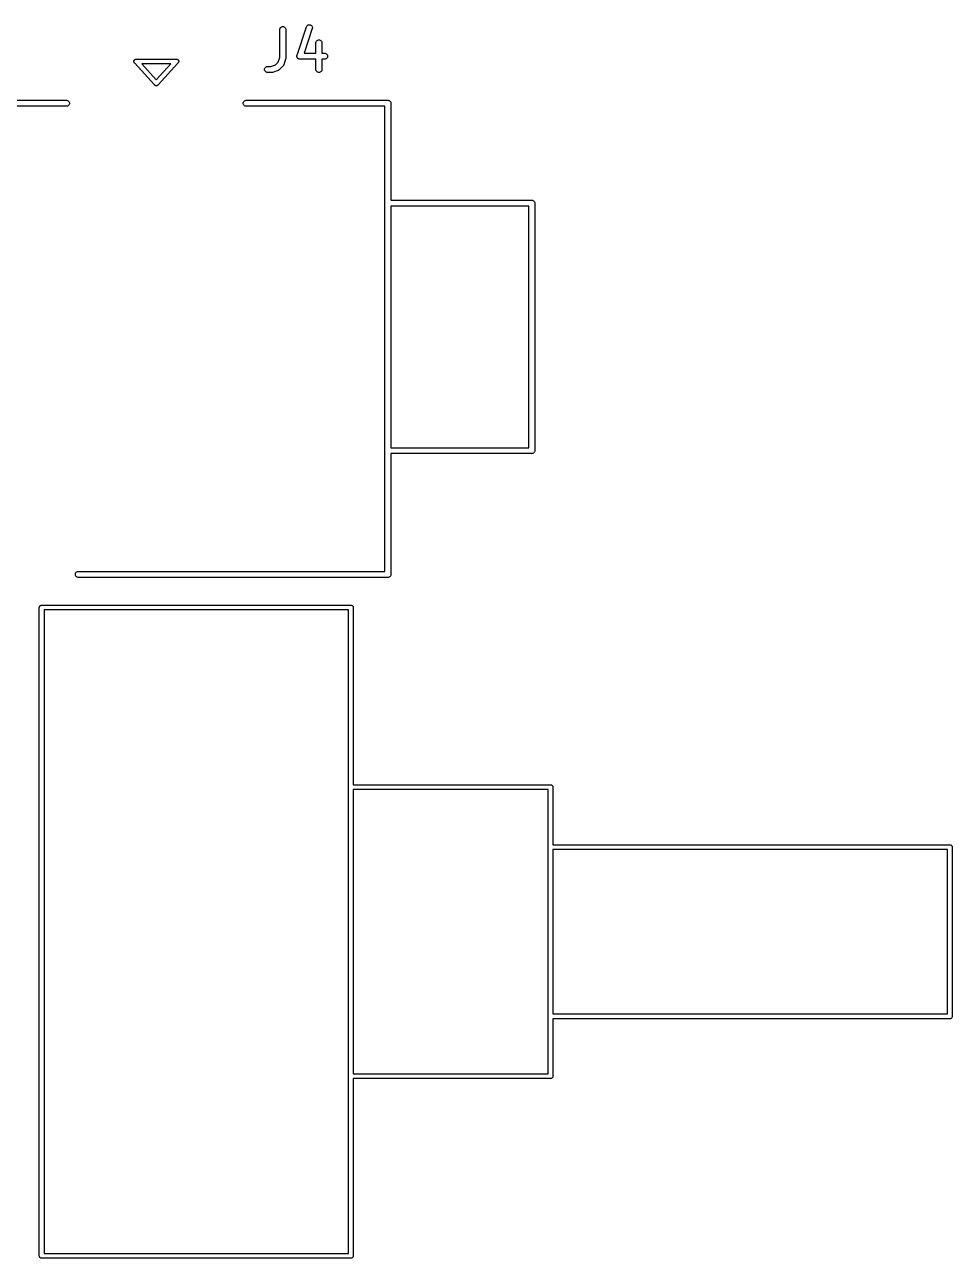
# Model space of a CAD drawing. Extents: x 2.56 to 5.78, y -4.33 to -3.11.
# Drawn here: x 4.87 to 5.785, y -4.328 to -3.111 of the extents above; entities that cross this region are included whole.
import ezdxf

# ---------------------------------------------------------------- set-up
doc = ezdxf.new("R2010")
doc.units = 0
doc.header["$MEASUREMENT"] = 0
doc.layers.add('BLACK', color=7, linetype='CONTINUOUS')

msp = doc.modelspace()

# ---------------------------------------------------------------- linework, layer by layer
at = {"layer": 'BLACK', "linetype": 'CONTINUOUS'}
for p, q in [((5.12224, -3.11457), (5.12261, -3.11413)), ((5.12261, -3.11413), (5.12306, -3.11376)), ((5.12306, -3.11376), (5.12357, -3.1135)), ((5.12357, -3.1135), (5.12412, -3.11333)), ((5.12412, -3.11333), (5.12469, -3.11328)), ((5.12469, -3.11328), (5.12527, -3.11334)), ((5.12527, -3.11334), (5.12582, -3.11351)), ((5.12582, -3.11351), (5.12632, -3.11379)), ((5.12632, -3.11379), (5.12677, -3.11415)), ((5.12677, -3.11415), (5.12713, -3.1146)), ((5.13874, -3.14155), (5.14812, -3.11343)), ((5.14812, -3.11343), (5.14813, -3.11339)), ((5.14813, -3.11339), (5.14837, -3.11286)), ((5.14837, -3.11286), (5.14871, -3.1124)), ((5.14871, -3.1124), (5.14913, -3.11201)), ((5.14913, -3.11201), (5.14963, -3.11171)), ((5.14963, -3.11171), (5.15017, -3.11151)), ((5.15017, -3.11151), (5.15074, -3.11141)), ((5.15074, -3.11141), (5.15131, -3.11143)), ((5.15131, -3.11143), (5.15187, -3.11157)), ((5.15187, -3.11157), (5.1524, -3.1118)), ((5.1524, -3.1118), (5.15286, -3.11214)), ((5.15286, -3.11214), (5.15326, -3.11256)), ((5.15326, -3.11256), (5.15356, -3.11305)), ((5.15356, -3.11305), (5.15377, -3.11359)), ((5.15377, -3.11359), (5.15386, -3.11416)), ((5.15386, -3.11416), (5.15385, -3.11473)), ((5.12172, -3.11619), (5.12178, -3.11562)), ((5.12172, -3.11624), (5.12172, -3.11619)), ((5.12172, -3.14388), (5.12172, -3.11624)), ((5.12178, -3.11562), (5.12196, -3.11507)), ((5.12196, -3.11507), (5.12224, -3.11457)), ((5.12713, -3.1146), (5.1274, -3.11511)), ((5.1274, -3.11511), (5.12757, -3.11566)), ((5.12757, -3.11566), (5.12762, -3.11624)), ((5.12762, -3.11624), (5.12762, -3.14436)), ((5.15372, -3.11529), (5.14564, -3.13953)), ((5.15385, -3.11473), (5.15372, -3.11529)), ((5.15919, -3.12662), (5.15974, -3.12646)), ((5.15974, -3.12646), (5.16031, -3.12641)), ((5.16031, -3.12641), (5.16089, -3.12647)), ((5.16089, -3.12647), (5.16144, -3.12664)), ((5.15734, -3.12932), (5.1574, -3.12874)), ((5.15734, -3.12936), (5.15734, -3.12932)), ((5.15734, -3.13953), (5.15734, -3.12936)), ((5.1574, -3.12874), (5.15758, -3.1282)), ((5.15758, -3.1282), (5.15786, -3.12769)), ((5.15786, -3.12769), (5.15823, -3.12725)), ((5.15823, -3.12725), (5.15868, -3.12689)), ((5.15868, -3.12689), (5.15919, -3.12662)), ((5.16144, -3.12664), (5.16194, -3.12691)), ((5.16194, -3.12691), (5.16239, -3.12728)), ((5.16239, -3.12728), (5.16275, -3.12772)), ((5.16275, -3.12772), (5.16302, -3.12823)), ((5.16302, -3.12823), (5.16319, -3.12879)), ((5.16319, -3.12879), (5.16325, -3.12936)), ((5.16325, -3.12936), (5.16325, -3.13953)), ((4.97794, -3.14752), (4.97797, -3.14735)), ((4.97795, -3.14758), (4.97794, -3.14752)), ((4.97794, -3.14764), (4.97795, -3.14758)), ((4.97796, -3.14781), (4.97794, -3.14764)), ((4.97797, -3.14799), (4.97796, -3.14781)), ((4.97797, -3.14735), (4.97799, -3.14717)), ((4.97798, -3.14804), (4.97797, -3.14799)), ((4.97799, -3.1481), (4.97798, -3.14804)), ((4.97799, -3.14717), (4.978, -3.14712)), ((4.97804, -3.14827), (4.97799, -3.1481)), ((4.978, -3.14712), (4.97801, -3.14706)), ((4.97801, -3.14706), (4.97807, -3.1469)), ((4.97808, -3.14844), (4.97804, -3.14827)), ((4.97807, -3.1469), (4.97812, -3.14673)), ((4.97811, -3.14849), (4.97808, -3.14844)), ((4.97812, -3.14855), (4.97811, -3.14849)), ((4.97812, -3.14673), (4.97815, -3.14668)), ((4.97821, -3.1487), (4.97812, -3.14855)), ((4.97815, -3.14668), (4.97817, -3.14663)), ((4.97817, -3.14663), (4.97826, -3.14647)), ((4.97828, -3.14886), (4.97821, -3.1487)), ((4.97826, -3.14647), (4.97834, -3.14632)), ((4.97831, -3.14891), (4.97828, -3.14886)), ((4.97834, -3.14896), (4.97831, -3.14891)), ((4.97834, -3.14632), (4.97838, -3.14628)), ((4.97845, -3.14909), (4.97834, -3.14896)), ((4.97838, -3.14628), (4.97841, -3.14623)), ((4.97841, -3.14623), (4.97852, -3.1461)), ((4.97849, -3.14914), (4.97845, -3.14909)), ((4.97853, -3.14918), (4.97849, -3.14914)), ((4.97852, -3.1461), (4.97864, -3.14596)), ((4.97864, -3.14932), (4.97853, -3.14918)), ((4.97864, -3.14596), (4.97868, -3.14592)), ((4.97868, -3.14935), (4.97864, -3.14932)), ((4.97868, -3.14592), (4.97872, -3.14588)), ((4.99826, -3.17089), (4.97868, -3.14935)), ((4.97872, -3.14588), (4.97886, -3.14578)), ((4.97886, -3.14578), (4.979, -3.14566)), ((4.979, -3.14566), (4.97905, -3.14564)), ((4.97905, -3.14564), (4.97909, -3.1456)), ((4.97909, -3.1456), (4.97925, -3.14553)), ((4.97925, -3.14553), (4.97941, -3.14544)), ((4.97941, -3.14544), (4.97946, -3.14543)), ((4.97946, -3.14543), (4.97951, -3.1454)), ((4.97951, -3.1454), (4.97968, -3.14536)), ((4.97968, -3.14536), (4.97985, -3.14531)), ((4.97985, -3.14531), (4.97991, -3.1453)), ((4.97991, -3.1453), (4.97996, -3.14529)), ((4.97996, -3.14529), (4.98014, -3.14528)), ((4.98014, -3.14528), (4.9802, -3.14528)), ((4.9802, -3.14528), (4.98026, -3.14528)), ((4.98026, -3.14528), (4.98043, -3.14527)), ((4.98043, -3.14527), (4.98049, -3.14528)), ((4.98049, -3.14528), (5.01951, -3.14528)), ((4.98565, -3.15), (5, -3.16578)), ((5.01435, -3.15), (4.98565, -3.15)), ((5, -3.16578), (5.01435, -3.15)), ((5.02132, -3.14935), (5.00175, -3.17088)), ((5.01951, -3.14528), (5.01957, -3.14527)), ((5.01957, -3.14527), (5.01974, -3.14528)), ((5.01974, -3.14528), (5.0198, -3.14528)), ((5.0198, -3.14528), (5.01986, -3.14528)), ((5.01986, -3.14528), (5.02004, -3.14529)), ((5.02004, -3.14529), (5.02009, -3.1453)), ((5.02009, -3.1453), (5.02015, -3.14531)), ((5.02015, -3.14531), (5.02032, -3.14536)), ((5.02032, -3.14536), (5.02049, -3.1454)), ((5.02049, -3.1454), (5.02054, -3.14543)), ((5.02054, -3.14543), (5.02059, -3.14544)), ((5.02059, -3.14544), (5.02075, -3.14553)), ((5.02075, -3.14553), (5.02091, -3.1456)), ((5.02091, -3.1456), (5.02095, -3.14564)), ((5.02095, -3.14564), (5.021, -3.14566)), ((5.021, -3.14566), (5.02114, -3.14578)), ((5.02114, -3.14578), (5.02128, -3.14588)), ((5.02128, -3.14588), (5.02132, -3.14592)), ((5.02132, -3.14592), (5.02136, -3.14596)), ((5.02136, -3.14932), (5.02132, -3.14935)), ((5.02136, -3.14596), (5.02148, -3.1461)), ((5.02147, -3.14918), (5.02136, -3.14932)), ((5.02151, -3.14914), (5.02147, -3.14918)), ((5.02148, -3.1461), (5.02159, -3.14623)), ((5.02155, -3.14909), (5.02151, -3.14914)), ((5.02166, -3.14896), (5.02155, -3.14909)), ((5.02159, -3.14623), (5.02162, -3.14628)), ((5.02162, -3.14628), (5.02166, -3.14632)), ((5.02166, -3.14632), (5.02174, -3.14647)), ((5.02169, -3.14891), (5.02166, -3.14896)), ((5.02172, -3.14886), (5.02169, -3.14891)), ((5.02179, -3.1487), (5.02172, -3.14886)), ((5.02174, -3.14647), (5.02183, -3.14663)), ((5.02188, -3.14855), (5.02179, -3.1487)), ((5.02183, -3.14663), (5.02185, -3.14668)), ((5.02185, -3.14668), (5.02188, -3.14673)), ((5.02188, -3.14673), (5.02193, -3.1469)), ((5.02189, -3.14849), (5.02188, -3.14855)), ((5.02192, -3.14844), (5.02189, -3.14849)), ((5.02196, -3.14827), (5.02192, -3.14844)), ((5.02193, -3.1469), (5.02199, -3.14706)), ((5.02201, -3.1481), (5.02196, -3.14827)), ((5.02199, -3.14706), (5.022, -3.14712)), ((5.022, -3.14712), (5.02201, -3.14717)), ((5.02201, -3.14717), (5.02203, -3.14735)), ((5.02202, -3.14804), (5.02201, -3.1481)), ((5.02203, -3.14799), (5.02202, -3.14804)), ((5.02203, -3.14735), (5.02206, -3.14752)), ((5.02204, -3.14781), (5.02203, -3.14799)), ((5.02206, -3.14764), (5.02204, -3.14781)), ((5.02206, -3.14752), (5.02205, -3.14758)), ((5.02205, -3.14758), (5.02206, -3.14764)), ((5.11745, -3.15115), (5.12022, -3.14839)), ((5.12022, -3.14839), (5.12172, -3.14388)), ((5.12747, -3.14529), (5.1256, -3.15091)), ((5.12751, -3.14513), (5.12747, -3.14529)), ((5.12756, -3.14497), (5.12751, -3.14513)), ((5.12757, -3.14485), (5.12756, -3.14497)), ((5.1276, -3.14473), (5.12757, -3.14485)), ((5.12761, -3.14456), (5.1276, -3.14473)), ((5.12762, -3.1444), (5.12761, -3.14456)), ((5.12762, -3.14436), (5.12762, -3.1444)), ((5.13859, -3.14246), (5.13861, -3.14229)), ((5.1386, -3.14257), (5.13859, -3.14246)), ((5.1386, -3.14269), (5.1386, -3.14257)), ((5.13863, -3.14286), (5.1386, -3.14269)), ((5.13861, -3.14229), (5.13862, -3.14211)), ((5.13862, -3.14211), (5.13864, -3.142)), ((5.13864, -3.14304), (5.13863, -3.14286)), ((5.13864, -3.142), (5.13865, -3.14189)), ((5.13868, -3.14314), (5.13864, -3.14304)), ((5.13865, -3.14189), (5.1387, -3.14172)), ((5.13869, -3.14325), (5.13868, -3.14314)), ((5.13876, -3.14342), (5.13869, -3.14325)), ((5.1387, -3.14172), (5.13874, -3.14155)), ((5.13881, -3.14359), (5.13876, -3.14342)), ((5.13886, -3.14369), (5.13881, -3.14359)), ((5.1389, -3.14379), (5.13886, -3.14369)), ((5.13899, -3.14394), (5.1389, -3.14379)), ((5.13907, -3.1441), (5.13899, -3.14394)), ((5.13914, -3.14419), (5.13907, -3.1441)), ((5.1392, -3.14428), (5.13914, -3.14419)), ((5.13932, -3.14441), (5.1392, -3.14428)), ((5.13944, -3.14455), (5.13932, -3.14441)), ((5.13952, -3.14462), (5.13944, -3.14455)), ((5.1396, -3.1447), (5.13952, -3.14462)), ((5.13974, -3.14481), (5.1396, -3.1447)), ((5.13988, -3.14492), (5.13974, -3.14481)), ((5.13998, -3.14497), (5.13988, -3.14492)), ((5.14007, -3.14504), (5.13998, -3.14497)), ((5.14023, -3.14511), (5.14007, -3.14504)), ((5.14038, -3.1452), (5.14023, -3.14511)), ((5.14049, -3.14523), (5.14038, -3.1452)), ((5.14059, -3.14528), (5.14049, -3.14523)), ((5.14076, -3.14532), (5.14059, -3.14528)), ((5.14093, -3.14537), (5.14076, -3.14532)), ((5.14104, -3.14538), (5.14093, -3.14537)), ((5.14115, -3.14541), (5.14104, -3.14538)), ((5.14133, -3.14542), (5.14115, -3.14541)), ((5.1415, -3.14543), (5.14133, -3.14542)), ((5.14154, -3.14543), (5.1415, -3.14543)), ((5.15734, -3.14543), (5.14154, -3.14543)), ((5.14564, -3.13953), (5.15734, -3.13953)), ((5.15734, -3.15561), (5.15734, -3.14543)), ((5.16325, -3.13953), (5.16592, -3.13953)), ((5.16592, -3.14543), (5.16325, -3.14543)), ((5.16325, -3.14543), (5.16325, -3.15561)), ((5.16592, -3.13953), (5.16596, -3.13953)), ((5.16649, -3.14538), (5.16592, -3.14543)), ((5.16596, -3.13953), (5.16653, -3.13959)), ((5.16704, -3.14521), (5.16649, -3.14538)), ((5.16653, -3.13959), (5.16708, -3.13977)), ((5.16755, -3.14494), (5.16704, -3.14521)), ((5.16708, -3.13977), (5.16758, -3.14005)), ((5.168, -3.14458), (5.16755, -3.14494)), ((5.16758, -3.14005), (5.16803, -3.14042)), ((5.16836, -3.14413), (5.168, -3.14458)), ((5.16803, -3.14042), (5.16839, -3.14087)), ((5.16864, -3.14363), (5.16836, -3.14413)), ((5.16839, -3.14087), (5.16865, -3.14138)), ((5.16881, -3.14308), (5.16864, -3.14363)), ((5.16865, -3.14138), (5.16882, -3.14193)), ((5.16887, -3.1425), (5.16881, -3.14308)), ((5.16882, -3.14193), (5.16887, -3.1425)), ((5.10672, -3.15558), (5.10678, -3.15501)), ((5.10677, -3.15616), (5.10672, -3.15558)), ((5.10694, -3.15671), (5.10677, -3.15616)), ((5.10678, -3.15501), (5.10695, -3.15446)), ((5.1072, -3.15722), (5.10694, -3.15671)), ((5.10695, -3.15446), (5.10723, -3.15395)), ((5.10756, -3.15767), (5.1072, -3.15722)), ((5.10723, -3.15395), (5.10759, -3.15351)), ((5.10801, -3.15804), (5.10756, -3.15767)), ((5.10759, -3.15351), (5.10804, -3.15315)), ((5.10851, -3.15832), (5.10801, -3.15804)), ((5.10804, -3.15315), (5.10855, -3.15288)), ((5.10906, -3.15849), (5.10851, -3.15832)), ((5.10855, -3.15288), (5.1091, -3.15271)), ((5.10963, -3.15856), (5.10906, -3.15849)), ((5.1091, -3.15271), (5.10967, -3.15265)), ((5.10967, -3.15856), (5.10963, -3.15856)), ((5.10967, -3.15265), (5.11294, -3.15265)), ((5.11342, -3.15856), (5.10967, -3.15856)), ((5.11294, -3.15265), (5.11745, -3.15115)), ((5.11359, -3.15854), (5.11342, -3.15856)), ((5.11375, -3.15854), (5.11359, -3.15854)), ((5.11387, -3.15851), (5.11375, -3.15854)), ((5.114, -3.1585), (5.11387, -3.15851)), ((5.11416, -3.15845), (5.114, -3.1585)), ((5.11432, -3.15842), (5.11416, -3.15845)), ((5.11436, -3.15841), (5.11432, -3.15842)), ((5.11998, -3.15653), (5.11436, -3.15841)), ((5.12006, -3.1565), (5.11998, -3.15653)), ((5.12014, -3.15647), (5.12006, -3.1565)), ((5.12032, -3.15638), (5.12014, -3.15647)), ((5.12051, -3.1563), (5.12032, -3.15638)), ((5.12058, -3.15625), (5.12051, -3.1563)), ((5.12066, -3.15621), (5.12058, -3.15625)), ((5.12081, -3.15608), (5.12066, -3.15621)), ((5.12098, -3.15596), (5.12081, -3.15608)), ((5.12104, -3.1559), (5.12098, -3.15596)), ((5.12111, -3.15585), (5.12104, -3.1559)), ((5.12114, -3.15582), (5.12111, -3.15585)), ((5.12489, -3.15207), (5.12114, -3.15582)), ((5.12494, -3.152), (5.12489, -3.15207)), ((5.125, -3.15194), (5.12494, -3.152)), ((5.12512, -3.15178), (5.125, -3.15194)), ((5.12525, -3.15162), (5.12512, -3.15178)), ((5.12529, -3.15155), (5.12525, -3.15162)), ((5.12534, -3.15148), (5.12529, -3.15155)), ((5.12543, -3.15129), (5.12534, -3.15148)), ((5.12552, -3.15112), (5.12543, -3.15129)), ((5.12555, -3.15103), (5.12552, -3.15112)), ((5.12559, -3.15095), (5.12555, -3.15103)), ((5.1256, -3.15091), (5.12559, -3.15095)), ((5.1574, -3.15618), (5.15734, -3.15561)), ((5.15756, -3.15673), (5.1574, -3.15618)), ((5.15783, -3.15724), (5.15756, -3.15673)), ((5.1582, -3.15769), (5.15783, -3.15724)), ((5.15864, -3.15805), (5.1582, -3.15769)), ((5.15915, -3.15833), (5.15864, -3.15805)), ((5.1597, -3.1585), (5.15915, -3.15833)), ((5.16027, -3.15856), (5.1597, -3.1585)), ((5.16085, -3.15851), (5.16027, -3.15856)), ((5.1614, -3.15834), (5.16085, -3.15851)), ((5.16191, -3.15808), (5.1614, -3.15834)), ((5.16236, -3.15772), (5.16191, -3.15808)), ((5.16273, -3.15727), (5.16236, -3.15772)), ((5.16301, -3.15677), (5.16273, -3.15727)), ((5.16318, -3.15622), (5.16301, -3.15677)), ((5.16324, -3.15565), (5.16318, -3.15622)), ((5.16325, -3.15561), (5.16324, -3.15565)), ((4.9984, -3.17105), (4.99826, -3.17089)), ((4.9985, -3.17112), (4.9984, -3.17105)), ((4.99859, -3.1712), (4.9985, -3.17112)), ((4.99869, -3.17126), (4.99859, -3.1712)), ((4.99878, -3.17133), (4.99869, -3.17126)), ((4.99889, -3.17138), (4.99878, -3.17133)), ((4.99899, -3.17144), (4.99889, -3.17138)), ((4.99909, -3.17148), (4.99899, -3.17144)), ((4.9992, -3.17152), (4.99909, -3.17148)), ((4.99931, -3.17155), (4.9992, -3.17152)), ((4.99943, -3.17159), (4.99931, -3.17155)), ((4.99954, -3.17161), (4.99943, -3.17159)), ((4.99965, -3.17164), (4.99954, -3.17161)), ((4.99977, -3.17164), (4.99965, -3.17164)), ((4.99989, -3.17166), (4.99977, -3.17164)), ((5, -3.17166), (4.99989, -3.17166)), ((5.00011, -3.17166), (5, -3.17166)), ((5.00023, -3.17164), (5.00011, -3.17166)), ((5.00035, -3.17164), (5.00023, -3.17164)), ((5.00046, -3.17161), (5.00035, -3.17164)), ((5.00057, -3.17159), (5.00046, -3.17161)), ((5.00069, -3.17155), (5.00057, -3.17159)), ((5.0008, -3.17152), (5.00069, -3.17155)), ((5.0009, -3.17148), (5.0008, -3.17152)), ((5.00101, -3.17144), (5.0009, -3.17148)), ((5.00111, -3.17138), (5.00101, -3.17144)), ((5.00122, -3.17133), (5.00111, -3.17138)), ((5.00131, -3.17126), (5.00122, -3.17133)), ((5.00141, -3.1712), (5.00131, -3.17126)), ((5.0015, -3.17112), (5.00141, -3.1712)), ((5.0016, -3.17105), (5.0015, -3.17112)), ((5.00175, -3.17088), (5.0016, -3.17105)), ((4.76363, -3.18602), (4.91156, -3.18602)), ((4.91156, -3.18602), (4.912, -3.18607)), ((4.912, -3.18607), (4.91255, -3.18624)), ((4.91255, -3.18624), (4.91307, -3.18651)), ((4.91307, -3.18651), (4.91352, -3.18688)), ((4.91352, -3.18688), (4.91388, -3.18733)), ((4.91388, -3.18733), (4.91416, -3.18784)), ((5.08584, -3.18784), (5.08612, -3.18733)), ((5.08612, -3.18733), (5.08648, -3.18688)), ((5.08648, -3.18688), (5.08693, -3.18651)), ((5.08693, -3.18651), (5.08745, -3.18624)), ((5.08745, -3.18624), (5.088, -3.18607)), ((5.088, -3.18607), (5.08844, -3.18602)), ((5.08844, -3.18602), (5.2282, -3.18602)), ((5.2282, -3.18602), (5.22835, -3.18601)), ((5.22835, -3.18601), (5.22849, -3.18602)), ((5.22849, -3.18602), (5.22893, -3.18607)), ((5.22893, -3.18607), (5.22948, -3.18624)), ((5.22948, -3.18624), (5.22999, -3.18651)), ((5.22999, -3.18651), (5.23044, -3.18688)), ((5.23044, -3.18688), (5.23081, -3.18733)), ((5.23081, -3.18733), (5.23109, -3.18784)), ((4.91156, -3.19193), (4.76363, -3.19193)), ((4.912, -3.19189), (4.91156, -3.19193)), ((4.91255, -3.19172), (4.912, -3.19189)), ((4.91307, -3.19144), (4.91255, -3.19172)), ((4.91352, -3.19107), (4.91307, -3.19144)), ((4.91388, -3.19062), (4.91352, -3.19107)), ((4.91416, -3.19011), (4.91388, -3.19062)), ((4.91416, -3.18784), (4.91433, -3.1884)), ((4.91433, -3.18956), (4.91416, -3.19011)), ((4.91433, -3.1884), (4.91438, -3.18898)), ((4.91438, -3.18898), (4.91433, -3.18956)), ((5.08562, -3.18898), (5.08567, -3.1884)), ((5.08567, -3.18956), (5.08562, -3.18898)), ((5.08567, -3.1884), (5.08584, -3.18784)), ((5.08584, -3.19011), (5.08567, -3.18956)), ((5.08612, -3.19062), (5.08584, -3.19011)), ((5.08648, -3.19107), (5.08612, -3.19062)), ((5.08693, -3.19144), (5.08648, -3.19107)), ((5.08745, -3.19172), (5.08693, -3.19144)), ((5.088, -3.19189), (5.08745, -3.19172)), ((5.08844, -3.19193), (5.088, -3.19189)), ((5.22539, -3.19193), (5.08844, -3.19193)), ((5.22539, -3.28726), (5.22539, -3.19193)), ((5.23109, -3.18784), (5.23126, -3.1884)), ((5.23126, -3.1884), (5.23131, -3.18898)), ((5.23131, -3.18898), (5.2313, -3.18912)), ((5.2313, -3.18912), (5.2313, -3.28445)), ((5.2313, -3.28445), (5.36993, -3.28445)), ((5.36993, -3.28445), (5.37008, -3.28443)), ((5.37008, -3.28443), (5.37022, -3.28445)), ((5.37022, -3.28445), (5.37066, -3.28449)), ((5.37066, -3.28449), (5.37121, -3.28466)), ((5.37121, -3.28466), (5.37173, -3.28493)), ((5.22538, -3.2874), (5.22539, -3.28726)), ((5.22539, -3.28755), (5.22538, -3.2874)), ((5.22539, -3.53135), (5.22539, -3.28755)), ((5.2313, -3.29035), (5.2313, -3.52854)), ((5.36713, -3.29035), (5.2313, -3.29035)), ((5.36713, -3.52854), (5.36713, -3.29035)), ((5.37173, -3.28493), (5.37218, -3.2853)), ((5.37218, -3.2853), (5.37255, -3.28575)), ((5.37255, -3.28575), (5.37282, -3.28627)), ((5.37282, -3.28627), (5.37299, -3.28682)), ((5.37299, -3.28682), (5.37305, -3.2874)), ((5.37305, -3.2874), (5.37303, -3.28755)), ((5.37303, -3.28755), (5.37303, -3.53135)), ((5.22538, -3.5315), (5.22539, -3.53135)), ((5.22539, -3.53164), (5.22538, -3.5315)), ((5.22539, -3.65059), (5.22539, -3.53164)), ((5.2313, -3.52854), (5.36713, -3.52854)), ((5.36993, -3.53445), (5.2313, -3.53445)), ((5.2313, -3.53445), (5.2313, -3.6534)), ((5.37008, -3.53446), (5.36993, -3.53445)), ((5.37022, -3.53445), (5.37008, -3.53446)), ((5.37066, -3.53441), (5.37022, -3.53445)), ((5.37121, -3.53424), (5.37066, -3.53441)), ((5.37173, -3.53396), (5.37121, -3.53424)), ((5.37218, -3.53359), (5.37173, -3.53396)), ((5.37255, -3.53314), (5.37218, -3.53359)), ((5.37282, -3.53263), (5.37255, -3.53314)), ((5.37299, -3.53207), (5.37282, -3.53263)), ((5.37305, -3.5315), (5.37299, -3.53207)), ((5.37303, -3.53135), (5.37305, -3.5315)), ((4.92026, -3.65354), (4.92032, -3.65296)), ((4.92032, -3.65412), (4.92026, -3.65354)), ((4.92032, -3.65296), (4.92049, -3.65241)), ((4.92049, -3.65468), (4.92032, -3.65412)), ((4.92049, -3.65241), (4.92076, -3.65189)), ((4.92076, -3.65519), (4.92049, -3.65468)), ((4.92076, -3.65189), (4.92113, -3.65145)), ((4.92113, -3.65564), (4.92076, -3.65519)), ((4.92113, -3.65145), (4.92158, -3.65108)), ((4.92158, -3.65601), (4.92113, -3.65564)), ((4.92158, -3.65108), (4.92209, -3.6508)), ((4.92209, -3.65628), (4.92158, -3.65601)), ((4.92209, -3.6508), (4.92265, -3.65063)), ((4.92265, -3.65645), (4.92209, -3.65628)), ((4.92265, -3.65063), (4.92308, -3.65059)), ((4.92308, -3.6565), (4.92265, -3.65645)), ((4.92308, -3.65059), (5.22539, -3.65059)), ((5.2282, -3.6565), (4.92308, -3.6565)), ((5.22835, -3.65651), (5.2282, -3.6565)), ((5.22849, -3.6565), (5.22835, -3.65651)), ((5.22893, -3.65645), (5.22849, -3.6565)), ((5.22948, -3.65628), (5.22893, -3.65645)), ((5.22999, -3.65601), (5.22948, -3.65628)), ((5.23044, -3.65564), (5.22999, -3.65601)), ((5.23081, -3.65519), (5.23044, -3.65564)), ((5.23109, -3.65468), (5.23081, -3.65519)), ((5.23126, -3.65412), (5.23109, -3.65468)), ((5.23131, -3.65354), (5.23126, -3.65412)), ((5.2313, -3.6534), (5.23131, -3.65354)), ((4.88463, -3.68622), (4.88468, -3.68576)), ((4.88468, -3.68576), (4.88481, -3.68531)), ((4.88481, -3.68531), (4.88503, -3.6849)), ((4.88503, -3.6849), (4.88533, -3.68454)), ((4.88533, -3.68454), (4.88569, -3.68425)), ((4.88569, -3.68425), (4.8861, -3.68403)), ((4.8861, -3.68403), (4.88654, -3.68389)), ((4.88654, -3.68389), (4.88689, -3.68386)), ((4.88689, -3.68386), (4.88701, -3.68385)), ((4.88701, -3.68385), (4.88712, -3.68386)), ((4.88712, -3.68386), (5.19162, -3.68386)), ((5.19162, -3.68386), (5.19173, -3.68385)), ((5.19173, -3.68385), (5.19185, -3.68386)), ((5.19185, -3.68386), (5.19185, -3.68386)), ((5.19185, -3.68386), (5.1922, -3.68389)), ((5.1922, -3.68389), (5.19264, -3.68403)), ((5.19264, -3.68403), (5.19305, -3.68425)), ((5.19305, -3.68425), (5.19341, -3.68454)), ((5.19341, -3.68454), (5.19371, -3.6849)), ((5.19371, -3.6849), (5.19393, -3.68531)), ((5.19393, -3.68531), (5.19406, -3.68576)), ((5.19406, -3.68576), (5.19408, -3.686)), ((5.19408, -3.686), (5.19411, -3.68622)), ((4.88465, -3.68634), (4.88463, -3.68622)), ((4.88465, -4.32547), (4.88465, -3.68634)), ((4.88937, -3.68858), (4.88937, -4.32323)), ((5.18937, -3.68858), (4.88937, -3.68858)), ((5.18937, -3.86327), (5.18937, -3.68858)), ((5.19411, -3.68622), (5.19409, -3.68634)), ((5.19409, -3.68634), (5.19409, -3.86102)), ((5.18936, -3.86339), (5.18937, -3.86327)), ((5.18937, -3.8635), (5.18936, -3.86339)), ((5.18937, -4.14831), (5.18937, -3.8635)), ((5.19409, -3.86102), (5.38847, -3.86102)), ((5.19409, -3.86575), (5.19409, -4.14606)), ((5.38622, -3.86575), (5.19409, -3.86575)), ((5.38622, -3.92232), (5.38622, -3.86575)), ((5.38847, -3.86102), (5.38858, -3.86101)), ((5.38858, -3.86101), (5.3887, -3.86102)), ((5.3887, -3.86102), (5.3887, -3.86102)), ((5.3887, -3.86102), (5.38905, -3.86106)), ((5.38905, -3.86106), (5.38949, -3.86119)), ((5.38949, -3.86119), (5.3899, -3.86141)), ((5.3899, -3.86141), (5.39026, -3.86171)), ((5.39026, -3.86171), (5.39056, -3.86207)), ((5.39056, -3.86207), (5.39078, -3.86248)), ((5.39078, -3.86248), (5.39091, -3.86292)), ((5.39091, -3.86292), (5.39096, -3.86339)), ((5.39096, -3.86339), (5.39094, -3.8635)), ((5.39094, -3.8635), (5.39094, -3.92008)), ((5.38621, -3.92244), (5.38622, -3.92232)), ((5.38622, -3.92256), (5.38621, -3.92244)), ((5.38622, -4.08925), (5.38622, -3.92256)), ((5.39094, -3.92008), (5.78217, -3.92008)), ((5.39094, -3.9248), (5.39094, -4.08701)), ((5.77992, -3.9248), (5.39094, -3.9248)), ((5.77992, -4.08701), (5.77992, -3.9248)), ((5.78217, -3.92008), (5.78228, -3.92007)), ((5.78228, -3.92007), (5.7824, -3.92008)), ((5.7824, -3.92008), (5.7824, -3.92008)), ((5.7824, -3.92008), (5.78275, -3.92011)), ((5.78275, -3.92011), (5.78319, -3.92025)), ((5.78319, -3.92025), (5.7836, -3.92047)), ((5.7836, -3.92047), (5.78396, -3.92076)), ((5.78396, -3.92076), (5.78426, -3.92112)), ((5.78426, -3.92112), (5.78448, -3.92153)), ((5.78448, -3.92153), (5.78461, -3.92198)), ((5.78461, -3.92198), (5.78466, -3.92244)), ((5.78466, -3.92244), (5.78465, -3.92256)), ((5.78465, -3.92256), (5.78465, -4.08925)), ((5.39094, -4.08701), (5.77992, -4.08701)), ((5.38621, -4.08937), (5.38622, -4.08925)), ((5.38622, -4.08949), (5.38621, -4.08937)), ((5.38622, -4.14606), (5.38622, -4.08949)), ((5.78217, -4.09173), (5.39094, -4.09173)), ((5.39094, -4.09173), (5.39094, -4.14831)), ((5.78228, -4.09174), (5.78217, -4.09173)), ((5.78275, -4.0917), (5.78228, -4.09174)), ((5.78319, -4.09156), (5.78275, -4.0917)), ((5.7836, -4.09134), (5.78319, -4.09156)), ((5.78396, -4.09105), (5.7836, -4.09134)), ((5.78426, -4.09069), (5.78396, -4.09105)), ((5.78448, -4.09028), (5.78426, -4.09069)), ((5.78461, -4.08983), (5.78448, -4.09028)), ((5.78465, -4.08949), (5.78461, -4.08983)), ((5.78465, -4.08925), (5.78466, -4.08937)), ((5.78466, -4.08937), (5.78465, -4.08949)), ((5.18936, -4.14843), (5.18937, -4.14831)), ((5.18937, -4.14854), (5.18936, -4.14843)), ((5.19409, -4.14606), (5.38622, -4.14606)), ((5.39094, -4.14831), (5.39096, -4.14843)), ((5.39096, -4.14843), (5.39094, -4.14854)), ((5.18937, -4.32323), (5.18937, -4.14854)), ((5.38847, -4.15079), (5.19409, -4.15079)), ((5.19409, -4.15079), (5.19409, -4.32547)), ((5.38858, -4.1508), (5.38847, -4.15079)), ((5.38905, -4.15075), (5.38858, -4.1508)), ((5.38949, -4.15062), (5.38905, -4.15075)), ((5.3899, -4.1504), (5.38949, -4.15062)), ((5.39026, -4.1501), (5.3899, -4.1504)), ((5.39056, -4.14974), (5.39026, -4.1501)), ((5.39078, -4.14933), (5.39056, -4.14974)), ((5.39091, -4.14889), (5.39078, -4.14933)), ((5.39094, -4.14854), (5.39091, -4.14889)), ((4.88463, -4.32559), (4.88465, -4.32547)), ((4.88468, -4.32605), (4.88463, -4.32559)), ((4.88481, -4.3265), (4.88468, -4.32605)), ((4.88503, -4.32691), (4.88481, -4.3265)), ((4.88533, -4.32727), (4.88503, -4.32691)), ((4.88569, -4.32756), (4.88533, -4.32727)), ((4.8861, -4.32778), (4.88569, -4.32756)), ((4.88654, -4.32792), (4.8861, -4.32778)), ((4.88689, -4.32795), (4.88654, -4.32792)), ((4.88701, -4.32796), (4.88689, -4.32795)), ((4.88689, -4.32795), (4.88689, -4.32795)), ((4.88712, -4.32795), (4.88701, -4.32796)), ((5.19162, -4.32795), (4.88712, -4.32795)), ((4.88937, -4.32323), (5.18937, -4.32323)), ((5.19173, -4.32796), (5.19162, -4.32795)), ((5.1922, -4.32792), (5.19173, -4.32796)), ((5.19264, -4.32778), (5.1922, -4.32792)), ((5.19305, -4.32756), (5.19264, -4.32778)), ((5.19341, -4.32727), (5.19305, -4.32756)), ((5.19371, -4.32691), (5.19341, -4.32727)), ((5.19393, -4.3265), (5.19371, -4.32691)), ((5.19406, -4.32605), (5.19393, -4.3265)), ((5.19409, -4.32571), (5.19406, -4.32605)), ((5.19409, -4.32547), (5.19411, -4.32559)), ((5.19411, -4.32559), (5.19409, -4.32571))]:
    msp.add_line(p, q, dxfattribs=at)

doc.saveas('drawing.dxf')
